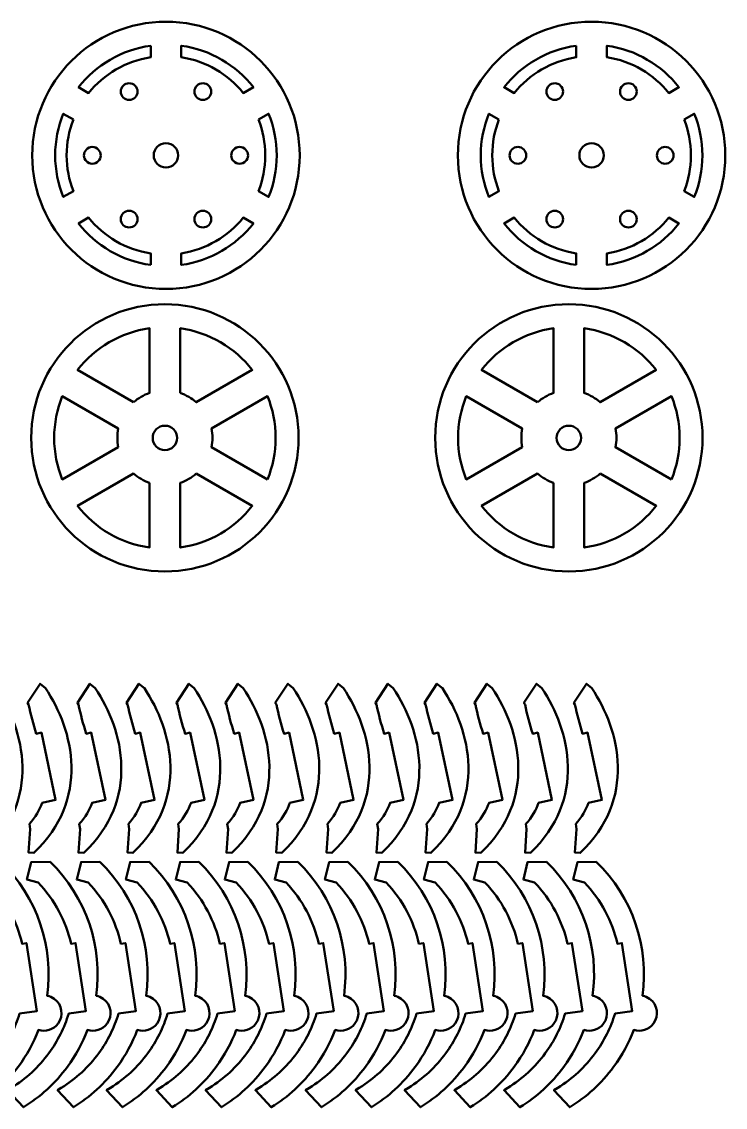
# Model space of a CAD drawing. Header units: inches. Extents: x -370 to 849, y -422 to 797.
# Drawn here: x 468.2 to 560.2, y -419.9 to -277.7 of the extents above; entities that cross this region are included whole.
import ezdxf

# ---------------------------------------------------------------- set-up
doc = ezdxf.new("R2010")
doc.units = ezdxf.units.IN
doc.header["$MEASUREMENT"] = 0
doc.layers.add('Layer 1', color=7, linetype='Continuous')

# ---------------------------------------------------------------- blocks, each defined once
blk = doc.blocks.new('block 41')
at = {"layer": 'Layer 1', "color": 7, "lineweight": 50, "true_color": 0xffffff}
for points, knots in [([(487.04, -312.74), (496.71, -312.74), (504.54, -304.91), (504.54, -295.25), (504.54, -285.58), (496.71, -277.75), (487.04, -277.75), (477.38, -277.75), (469.54, -285.58), (469.54, -295.25), (469.54, -304.91), (477.38, -312.74), (487.04, -312.74)], [0, 0, 0, 0, 1, 1, 1, 2, 2, 2, 3, 3, 3, 4, 4, 4, 4]), ([(485.04, -280.89), (485.04, -280.89), (485.04, -282.4), (485.04, -282.4), (481.77, -282.9), (478.91, -284.63), (476.92, -287.09), (476.92, -287.09), (475.61, -286.33), (475.61, -286.33), (477.87, -283.43), (481.22, -281.41), (485.04, -280.89)], [0, 0, 0, 0, 1, 1, 1, 2, 2, 2, 3, 3, 3, 4, 4, 4, 4]), ([(489.04, -280.89), (492.86, -281.41), (496.21, -283.43), (498.48, -286.33), (498.48, -286.33), (497.16, -287.09), (497.16, -287.09), (495.17, -284.63), (492.31, -282.9), (489.04, -282.39), (489.04, -282.39), (489.04, -280.89), (489.04, -280.89), (489.04, -280.89), (489.04, -280.89), (489.04, -280.89)], [0, 0, 0, 0, 1, 1, 1, 2, 2, 2, 3, 3, 3, 4, 4, 4, 5, 5, 5, 5]), ([(474.92, -290.55), (474.35, -292.01), (474.04, -293.59), (474.04, -295.25), (474.04, -296.9), (474.35, -298.48), (474.92, -299.94), (474.92, -299.94), (473.6, -300.69), (473.6, -300.69), (472.92, -299.01), (472.54, -297.17), (472.54, -295.24), (472.54, -293.32), (472.92, -291.48), (473.6, -289.8), (473.6, -289.8), (474.92, -290.55), (474.92, -290.55)], [0, 0, 0, 0, 1, 1, 1, 2, 2, 2, 3, 3, 3, 4, 4, 4, 5, 5, 5, 6, 6, 6, 6]), ([(499.17, -290.55), (499.17, -290.55), (500.48, -289.8), (500.48, -289.8), (501.16, -291.48), (501.54, -293.32), (501.54, -295.25), (501.54, -297.17), (501.16, -299.01), (500.48, -300.69), (500.48, -300.69), (499.17, -299.93), (499.17, -299.93), (499.73, -298.48), (500.04, -296.9), (500.04, -295.24), (500.04, -293.59), (499.73, -292.01), (499.17, -290.55)], [0, 0, 0, 0, 1, 1, 1, 2, 2, 2, 3, 3, 3, 4, 4, 4, 5, 5, 5, 6, 6, 6, 6]), ([(487.04, -293.65), (487.92, -293.65), (488.64, -294.36), (488.64, -295.25), (488.64, -296.13), (487.92, -296.84), (487.04, -296.84), (486.16, -296.84), (485.44, -296.13), (485.44, -295.25), (485.44, -294.36), (486.16, -293.65), (487.04, -293.65)], [0, 0, 0, 0, 1, 1, 1, 2, 2, 2, 3, 3, 3, 4, 4, 4, 4]), ([(485.04, -309.6), (481.22, -309.08), (477.87, -307.06), (475.61, -304.16), (475.61, -304.16), (476.92, -303.4), (476.92, -303.4), (478.91, -305.86), (481.77, -307.59), (485.04, -308.09), (485.04, -308.09), (485.04, -309.6), (485.04, -309.6)], [0, 0, 0, 0, 1, 1, 1, 2, 2, 2, 3, 3, 3, 4, 4, 4, 4]), ([(489.04, -308.09), (492.31, -307.58), (495.18, -305.86), (497.16, -303.4), (497.16, -303.4), (498.48, -304.15), (498.48, -304.15), (496.21, -307.06), (492.87, -309.07), (489.04, -309.6), (489.04, -309.6), (489.04, -308.09), (489.04, -308.09), (489.04, -308.09), (489.04, -308.09), (489.04, -308.09)], [0, 0, 0, 0, 1, 1, 1, 2, 2, 2, 3, 3, 3, 4, 4, 4, 5, 5, 5, 5])]:
    blk.add_open_spline(points, degree=3, knots=knots, dxfattribs=at)
at = {"layer": 'Layer 1', "color": 240, "lineweight": 50, "true_color": 0xed1c24}
for points in [[(482.22, -285.8), (482.83, -285.8), (483.32, -286.29), (483.32, -286.9), (483.32, -287.5), (482.83, -287.99), (482.22, -287.99), (481.61, -287.99), (481.12, -287.5), (481.12, -286.9), (481.12, -286.29), (481.61, -285.8), (482.22, -285.8)], [(491.86, -285.8), (492.47, -285.8), (492.96, -286.29), (492.96, -286.9), (492.96, -287.5), (492.47, -287.99), (491.86, -287.99), (491.25, -287.99), (490.76, -287.5), (490.76, -286.9), (490.76, -286.29), (491.25, -285.8), (491.86, -285.8)], [(477.4, -294.15), (478.01, -294.15), (478.5, -294.64), (478.5, -295.25), (478.5, -295.85), (478.01, -296.34), (477.4, -296.34), (476.8, -296.34), (476.3, -295.85), (476.3, -295.25), (476.3, -294.64), (476.8, -294.15), (477.4, -294.15)], [(496.68, -294.15), (497.29, -294.15), (497.78, -294.64), (497.78, -295.25), (497.78, -295.85), (497.29, -296.34), (496.68, -296.34), (496.07, -296.34), (495.58, -295.85), (495.58, -295.25), (495.58, -294.64), (496.07, -294.15), (496.68, -294.15)], [(482.22, -302.49), (482.83, -302.49), (483.32, -302.99), (483.32, -303.59), (483.32, -304.2), (482.83, -304.69), (482.22, -304.69), (481.61, -304.69), (481.12, -304.2), (481.12, -303.59), (481.12, -302.99), (481.61, -302.49), (482.22, -302.49)], [(491.86, -302.49), (492.47, -302.49), (492.96, -302.99), (492.96, -303.59), (492.96, -304.2), (492.47, -304.69), (491.86, -304.69), (491.25, -304.69), (490.76, -304.2), (490.76, -303.59), (490.76, -302.99), (491.25, -302.49), (491.86, -302.49)]]:
    blk.add_open_spline(points, degree=3, knots=[0, 0, 0, 0, 1, 1, 1, 2, 2, 2, 3, 3, 3, 4, 4, 4, 4], dxfattribs=at)
blk = doc.blocks.new('block 42')
at = {"layer": 'Layer 1', "color": 7, "lineweight": 50, "true_color": 0xffffff}
for points, knots in [([(542.74, -312.74), (552.4, -312.74), (560.24, -304.91), (560.24, -295.25), (560.24, -285.58), (552.4, -277.75), (542.74, -277.75), (533.07, -277.75), (525.24, -285.58), (525.24, -295.25), (525.24, -304.91), (533.07, -312.74), (542.74, -312.74)], [0, 0, 0, 0, 1, 1, 1, 2, 2, 2, 3, 3, 3, 4, 4, 4, 4]), ([(540.74, -280.89), (540.74, -280.89), (540.74, -282.4), (540.74, -282.4), (537.47, -282.9), (534.6, -284.63), (532.61, -287.09), (532.61, -287.09), (531.3, -286.33), (531.3, -286.33), (533.57, -283.43), (536.91, -281.41), (540.74, -280.89)], [0, 0, 0, 0, 1, 1, 1, 2, 2, 2, 3, 3, 3, 4, 4, 4, 4]), ([(544.74, -280.89), (548.56, -281.41), (551.9, -283.43), (554.17, -286.33), (554.17, -286.33), (552.86, -287.09), (552.86, -287.09), (550.87, -284.63), (548, -282.9), (544.74, -282.39), (544.74, -282.39), (544.74, -280.89), (544.74, -280.89), (544.74, -280.89), (544.74, -280.89), (544.74, -280.89)], [0, 0, 0, 0, 1, 1, 1, 2, 2, 2, 3, 3, 3, 4, 4, 4, 5, 5, 5, 5]), ([(530.61, -290.55), (530.05, -292.01), (529.74, -293.59), (529.74, -295.25), (529.74, -296.9), (530.05, -298.48), (530.61, -299.94), (530.61, -299.94), (529.3, -300.69), (529.3, -300.69), (528.61, -299.01), (528.24, -297.17), (528.24, -295.24), (528.24, -293.32), (528.61, -291.48), (529.3, -289.8), (529.3, -289.8), (530.61, -290.55), (530.61, -290.55)], [0, 0, 0, 0, 1, 1, 1, 2, 2, 2, 3, 3, 3, 4, 4, 4, 5, 5, 5, 6, 6, 6, 6]), ([(554.86, -290.55), (554.86, -290.55), (556.17, -289.8), (556.17, -289.8), (556.86, -291.48), (557.24, -293.32), (557.24, -295.25), (557.24, -297.17), (556.86, -299.01), (556.17, -300.69), (556.17, -300.69), (554.86, -299.93), (554.86, -299.93), (555.42, -298.48), (555.74, -296.9), (555.74, -295.24), (555.74, -293.59), (555.42, -292.01), (554.86, -290.55)], [0, 0, 0, 0, 1, 1, 1, 2, 2, 2, 3, 3, 3, 4, 4, 4, 5, 5, 5, 6, 6, 6, 6]), ([(542.74, -293.65), (543.62, -293.65), (544.34, -294.36), (544.34, -295.25), (544.34, -296.13), (543.62, -296.84), (542.74, -296.84), (541.85, -296.84), (541.14, -296.13), (541.14, -295.25), (541.14, -294.36), (541.85, -293.65), (542.74, -293.65)], [0, 0, 0, 0, 1, 1, 1, 2, 2, 2, 3, 3, 3, 4, 4, 4, 4]), ([(540.74, -309.6), (536.91, -309.08), (533.57, -307.06), (531.3, -304.16), (531.3, -304.16), (532.61, -303.4), (532.61, -303.4), (534.6, -305.86), (537.47, -307.59), (540.74, -308.09), (540.74, -308.09), (540.74, -309.6), (540.74, -309.6)], [0, 0, 0, 0, 1, 1, 1, 2, 2, 2, 3, 3, 3, 4, 4, 4, 4]), ([(544.74, -308.09), (548.01, -307.58), (550.87, -305.86), (552.86, -303.4), (552.86, -303.4), (554.17, -304.15), (554.17, -304.15), (551.9, -307.06), (548.56, -309.07), (544.74, -309.6), (544.74, -309.6), (544.74, -308.09), (544.74, -308.09), (544.74, -308.09), (544.74, -308.09), (544.74, -308.09)], [0, 0, 0, 0, 1, 1, 1, 2, 2, 2, 3, 3, 3, 4, 4, 4, 5, 5, 5, 5])]:
    blk.add_open_spline(points, degree=3, knots=knots, dxfattribs=at)
at = {"layer": 'Layer 1', "color": 240, "lineweight": 50, "true_color": 0xed1c24}
for points in [[(537.92, -285.8), (538.52, -285.8), (539.01, -286.29), (539.01, -286.9), (539.01, -287.5), (538.52, -287.99), (537.92, -287.99), (537.31, -287.99), (536.82, -287.5), (536.82, -286.9), (536.82, -286.29), (537.31, -285.8), (537.92, -285.8)], [(547.56, -285.8), (548.16, -285.8), (548.65, -286.29), (548.65, -286.9), (548.65, -287.5), (548.16, -287.99), (547.56, -287.99), (546.95, -287.99), (546.46, -287.5), (546.46, -286.9), (546.46, -286.29), (546.95, -285.8), (547.56, -285.8)], [(533.1, -294.15), (533.7, -294.15), (534.19, -294.64), (534.19, -295.25), (534.19, -295.85), (533.7, -296.34), (533.1, -296.34), (532.49, -296.34), (532, -295.85), (532, -295.25), (532, -294.64), (532.49, -294.15), (533.1, -294.15)], [(552.38, -294.15), (552.98, -294.15), (553.47, -294.64), (553.47, -295.25), (553.47, -295.85), (552.98, -296.34), (552.38, -296.34), (551.77, -296.34), (551.28, -295.85), (551.28, -295.25), (551.28, -294.64), (551.77, -294.15), (552.38, -294.15)], [(537.92, -302.49), (538.52, -302.49), (539.01, -302.99), (539.01, -303.59), (539.01, -304.2), (538.52, -304.69), (537.92, -304.69), (537.31, -304.69), (536.82, -304.2), (536.82, -303.59), (536.82, -302.99), (537.31, -302.49), (537.92, -302.49)], [(547.56, -302.49), (548.16, -302.49), (548.65, -302.99), (548.65, -303.59), (548.65, -304.2), (548.16, -304.69), (547.56, -304.69), (546.95, -304.69), (546.46, -304.2), (546.46, -303.59), (546.46, -302.99), (546.95, -302.49), (547.56, -302.49)]]:
    blk.add_open_spline(points, degree=3, knots=[0, 0, 0, 0, 1, 1, 1, 2, 2, 2, 3, 3, 3, 4, 4, 4, 4], dxfattribs=at)
blk = doc.blocks.new('block 49')
at = {"layer": 'Layer 1', "color": 7, "lineweight": 50, "true_color": 0xffffff}
for points, knots in [([(482.81, -327.57), (483.41, -327.04), (484.12, -326.62), (484.9, -326.36), (484.9, -326.36), (484.9, -317.89), (484.9, -317.89), (481.08, -318.42), (477.74, -320.44), (475.47, -323.34), (475.47, -323.34), (482.81, -327.57), (482.81, -327.57)], [0, 0, 0, 0, 1, 1, 1, 2, 2, 2, 3, 3, 3, 4, 4, 4, 4]), ([(488.9, -326.36), (489.68, -326.62), (490.39, -327.04), (491, -327.57), (491, -327.57), (498.33, -323.34), (498.33, -323.34), (496.06, -320.43), (492.72, -318.42), (488.9, -317.89), (488.9, -317.89), (488.9, -326.36), (488.9, -326.36), (488.9, -326.36), (488.9, -326.36), (488.9, -326.36)], [0, 0, 0, 0, 1, 1, 1, 2, 2, 2, 3, 3, 3, 4, 4, 4, 5, 5, 5, 5]), ([(480.8, -333.46), (480.72, -333.06), (480.68, -332.66), (480.68, -332.24), (480.68, -331.83), (480.72, -331.42), (480.8, -331.03), (480.8, -331.03), (473.47, -326.8), (473.47, -326.8), (472.79, -328.48), (472.41, -330.32), (472.41, -332.25), (472.41, -334.17), (472.79, -336.01), (473.47, -337.69), (473.47, -337.69), (480.8, -333.46), (480.8, -333.46)], [0, 0, 0, 0, 1, 1, 1, 2, 2, 2, 3, 3, 3, 4, 4, 4, 5, 5, 5, 6, 6, 6, 6]), ([(500.33, -337.69), (501.01, -336.01), (501.39, -334.17), (501.39, -332.24), (501.39, -330.32), (501.01, -328.48), (500.33, -326.8), (500.33, -326.8), (493, -331.03), (493, -331.03), (493.08, -331.42), (493.12, -331.83), (493.12, -332.24), (493.12, -332.66), (493.08, -333.06), (493, -333.46), (493, -333.46), (500.33, -337.69), (500.33, -337.69)], [0, 0, 0, 0, 1, 1, 1, 2, 2, 2, 3, 3, 3, 4, 4, 4, 5, 5, 5, 6, 6, 6, 6]), ([(484.9, -338.13), (484.12, -337.86), (483.41, -337.45), (482.81, -336.92), (482.81, -336.92), (475.48, -341.15), (475.48, -341.15), (477.74, -344.05), (481.08, -346.07), (484.9, -346.59), (484.9, -346.59), (484.9, -338.13), (484.9, -338.13)], [0, 0, 0, 0, 1, 1, 1, 2, 2, 2, 3, 3, 3, 4, 4, 4, 4]), ([(491, -336.92), (490.39, -337.45), (489.68, -337.87), (488.9, -338.13), (488.9, -338.13), (488.9, -346.6), (488.9, -346.6), (492.72, -346.07), (496.07, -344.05), (498.33, -341.15), (498.33, -341.15), (491, -336.92), (491, -336.92)], [0, 0, 0, 0, 1, 1, 1, 2, 2, 2, 3, 3, 3, 4, 4, 4, 4])]:
    blk.add_open_spline(points, degree=3, knots=knots, dxfattribs=at)
blk = doc.blocks.new('block 48')
at = {"layer": 'Layer 1', "color": 7, "lineweight": 50, "true_color": 0xffffff}
for points in [[(486.9, -314.74), (496.57, -314.74), (504.4, -322.58), (504.4, -332.24), (504.4, -341.91), (496.57, -349.74), (486.9, -349.74), (477.24, -349.74), (469.4, -341.91), (469.4, -332.24), (469.4, -322.58), (477.24, -314.74), (486.9, -314.74)], [(486.9, -330.65), (487.78, -330.65), (488.5, -331.36), (488.5, -332.25), (488.5, -333.13), (487.78, -333.84), (486.9, -333.84), (486.02, -333.84), (485.3, -333.13), (485.3, -332.25), (485.3, -331.36), (486.02, -330.65), (486.9, -330.65)]]:
    blk.add_open_spline(points, degree=3, knots=[0, 0, 0, 0, 1, 1, 1, 2, 2, 2, 3, 3, 3, 4, 4, 4, 4], dxfattribs=at)
at = {"layer": 'Layer 1'}
blk.add_blockref('block 49', (0, 0), dxfattribs=at)
blk = doc.blocks.new('block 47')
at = {"layer": 'Layer 1'}
blk.add_blockref('block 48', (0, 0), dxfattribs=at)
blk = doc.blocks.new('block 52')
at = {"layer": 'Layer 1', "color": 7, "lineweight": 50, "true_color": 0xffffff}
for points, knots in [([(535.67, -327.57), (536.28, -327.04), (536.99, -326.62), (537.77, -326.36), (537.77, -326.36), (537.77, -317.89), (537.77, -317.89), (533.95, -318.42), (530.6, -320.44), (528.34, -323.34), (528.34, -323.34), (535.67, -327.57), (535.67, -327.57)], [0, 0, 0, 0, 1, 1, 1, 2, 2, 2, 3, 3, 3, 4, 4, 4, 4]), ([(541.77, -326.36), (542.55, -326.62), (543.26, -327.04), (543.86, -327.57), (543.86, -327.57), (551.19, -323.34), (551.19, -323.34), (548.93, -320.43), (545.58, -318.42), (541.76, -317.89), (541.76, -317.89), (541.76, -326.36), (541.76, -326.36), (541.76, -326.36), (541.77, -326.36), (541.77, -326.36), (541.77, -326.36), (541.77, -326.36), (541.77, -326.36)], [0, 0, 0, 0, 1, 1, 1, 2, 2, 2, 3, 3, 3, 4, 4, 4, 5, 5, 5, 6, 6, 6, 6]), ([(533.67, -333.46), (533.59, -333.06), (533.55, -332.66), (533.55, -332.24), (533.55, -331.83), (533.59, -331.42), (533.67, -331.03), (533.67, -331.03), (526.34, -326.8), (526.34, -326.8), (525.65, -328.48), (525.27, -330.32), (525.27, -332.25), (525.27, -334.17), (525.65, -336.01), (526.34, -337.69), (526.34, -337.69), (533.67, -333.46), (533.67, -333.46)], [0, 0, 0, 0, 1, 1, 1, 2, 2, 2, 3, 3, 3, 4, 4, 4, 5, 5, 5, 6, 6, 6, 6]), ([(553.2, -337.69), (553.88, -336.01), (554.26, -334.17), (554.26, -332.24), (554.26, -330.32), (553.88, -328.48), (553.2, -326.8), (553.2, -326.8), (545.87, -331.03), (545.87, -331.03), (545.94, -331.42), (545.99, -331.83), (545.99, -332.24), (545.99, -332.66), (545.94, -333.06), (545.87, -333.46), (545.87, -333.46), (553.2, -337.69), (553.2, -337.69)], [0, 0, 0, 0, 1, 1, 1, 2, 2, 2, 3, 3, 3, 4, 4, 4, 5, 5, 5, 6, 6, 6, 6]), ([(537.77, -338.13), (536.99, -337.86), (536.28, -337.45), (535.67, -336.92), (535.67, -336.92), (528.34, -341.15), (528.34, -341.15), (530.6, -344.05), (533.95, -346.07), (537.77, -346.59), (537.77, -346.59), (537.77, -338.13), (537.77, -338.13)], [0, 0, 0, 0, 1, 1, 1, 2, 2, 2, 3, 3, 3, 4, 4, 4, 4]), ([(543.86, -336.92), (543.25, -337.45), (542.55, -337.87), (541.77, -338.13), (541.77, -338.13), (541.77, -346.6), (541.77, -346.6), (545.59, -346.07), (548.93, -344.05), (551.2, -341.15), (551.2, -341.15), (543.86, -336.92), (543.86, -336.92)], [0, 0, 0, 0, 1, 1, 1, 2, 2, 2, 3, 3, 3, 4, 4, 4, 4])]:
    blk.add_open_spline(points, degree=3, knots=knots, dxfattribs=at)
blk = doc.blocks.new('block 51')
at = {"layer": 'Layer 1', "color": 7, "lineweight": 50, "true_color": 0xffffff}
for points in [[(539.77, -314.74), (549.43, -314.74), (557.26, -322.58), (557.26, -332.24), (557.26, -341.91), (549.43, -349.74), (539.77, -349.74), (530.1, -349.74), (522.27, -341.91), (522.27, -332.24), (522.27, -322.58), (530.1, -314.74), (539.77, -314.74)], [(539.76, -330.65), (540.65, -330.65), (541.36, -331.36), (541.36, -332.25), (541.36, -333.13), (540.65, -333.84), (539.76, -333.84), (538.88, -333.84), (538.16, -333.13), (538.16, -332.25), (538.16, -331.36), (538.88, -330.65), (539.76, -330.65)]]:
    blk.add_open_spline(points, degree=3, knots=[0, 0, 0, 0, 1, 1, 1, 2, 2, 2, 3, 3, 3, 4, 4, 4, 4], dxfattribs=at)
at = {"layer": 'Layer 1'}
blk.add_blockref('block 52', (0, 0), dxfattribs=at)
blk = doc.blocks.new('block 50')
at = {"layer": 'Layer 1'}
blk.add_blockref('block 51', (0, 0), dxfattribs=at)

msp = doc.modelspace()

# ---------------------------------------------------------------- linework, layer by layer
at = {"layer": 'Layer 1', "color": 7, "lineweight": 50, "true_color": 0xffffff}
for points, knots in [([(464.84, -365.04), (464.84, -365.04), (464.14, -364.43), (464.14, -364.43), (464.14, -364.43), (462.5, -366.95), (462.5, -366.95), (462.5, -366.95), (462.65, -367.17), (462.65, -367.17), (462.89, -368.44), (463.27, -369.71), (463.65, -370.98), (463.65, -370.98), (464.3, -370.84), (464.3, -370.84), (464.3, -370.84), (466.17, -379.65), (466.17, -379.65), (466.17, -379.65), (464.42, -380.02), (464.42, -380.02), (464.09, -380.96), (463.55, -381.89), (462.75, -382.8), (462.75, -382.8), (462.84, -383.48), (462.84, -383.48), (462.84, -383.48), (462.64, -386.55), (462.64, -386.55), (462.64, -386.55), (463.34, -386.59), (463.34, -386.59), (470.7, -379.64), (468.57, -370.47), (464.84, -365.04)], [0, 0, 0, 0, 1, 1, 1, 2, 2, 2, 3, 3, 3, 4, 4, 4, 5, 5, 5, 6, 6, 6, 7, 7, 7, 8, 8, 8, 9, 9, 9, 10, 10, 10, 11, 11, 11, 12, 12, 12, 12]), ([(471.26, -365.04), (471.26, -365.04), (470.56, -364.43), (470.56, -364.43), (470.56, -364.43), (468.93, -366.95), (468.93, -366.95), (468.93, -366.95), (469.07, -367.17), (469.07, -367.17), (469.32, -368.44), (469.69, -369.71), (470.07, -370.98), (470.07, -370.98), (470.73, -370.84), (470.73, -370.84), (470.73, -370.84), (472.59, -379.65), (472.59, -379.65), (472.59, -379.65), (470.84, -380.02), (470.84, -380.02), (470.51, -380.96), (469.97, -381.89), (469.17, -382.8), (469.17, -382.8), (469.26, -383.48), (469.26, -383.48), (469.26, -383.48), (469.06, -386.55), (469.06, -386.55), (469.06, -386.55), (469.76, -386.59), (469.76, -386.59), (477.12, -379.64), (474.99, -370.47), (471.26, -365.04)], [0, 0, 0, 0, 1, 1, 1, 2, 2, 2, 3, 3, 3, 4, 4, 4, 5, 5, 5, 6, 6, 6, 7, 7, 7, 8, 8, 8, 9, 9, 9, 10, 10, 10, 11, 11, 11, 12, 12, 12, 12]), ([(477.79, -365.04), (477.79, -365.04), (477.09, -364.43), (477.09, -364.43), (477.09, -364.43), (475.45, -366.95), (475.45, -366.95), (475.45, -366.95), (475.6, -367.17), (475.6, -367.17), (475.84, -368.44), (476.22, -369.71), (476.6, -370.98), (476.6, -370.98), (477.26, -370.84), (477.26, -370.84), (477.26, -370.84), (479.12, -379.65), (479.12, -379.65), (479.12, -379.65), (477.37, -380.02), (477.37, -380.02), (477.04, -380.96), (476.5, -381.89), (475.7, -382.8), (475.7, -382.8), (475.79, -383.48), (475.79, -383.48), (475.79, -383.48), (475.59, -386.55), (475.59, -386.55), (475.59, -386.55), (476.29, -386.59), (476.29, -386.59), (483.65, -379.64), (481.52, -370.47), (477.79, -365.04)], [0, 0, 0, 0, 1, 1, 1, 2, 2, 2, 3, 3, 3, 4, 4, 4, 5, 5, 5, 6, 6, 6, 7, 7, 7, 8, 8, 8, 9, 9, 9, 10, 10, 10, 11, 11, 11, 12, 12, 12, 12]), ([(484.21, -365.04), (484.21, -365.04), (483.51, -364.43), (483.51, -364.43), (483.51, -364.43), (481.88, -366.95), (481.88, -366.95), (481.88, -366.95), (482.02, -367.17), (482.02, -367.17), (482.26, -368.44), (482.64, -369.71), (483.02, -370.98), (483.02, -370.98), (483.68, -370.84), (483.68, -370.84), (483.68, -370.84), (485.54, -379.65), (485.54, -379.65), (485.54, -379.65), (483.79, -380.02), (483.79, -380.02), (483.46, -380.96), (482.92, -381.89), (482.12, -382.8), (482.12, -382.8), (482.21, -383.48), (482.21, -383.48), (482.21, -383.48), (482.01, -386.55), (482.01, -386.55), (482.01, -386.55), (482.71, -386.59), (482.71, -386.59), (490.07, -379.64), (487.94, -370.47), (484.21, -365.04)], [0, 0, 0, 0, 1, 1, 1, 2, 2, 2, 3, 3, 3, 4, 4, 4, 5, 5, 5, 6, 6, 6, 7, 7, 7, 8, 8, 8, 9, 9, 9, 10, 10, 10, 11, 11, 11, 12, 12, 12, 12]), ([(490.74, -365.04), (490.74, -365.04), (490.04, -364.43), (490.04, -364.43), (490.04, -364.43), (488.4, -366.95), (488.4, -366.95), (488.4, -366.95), (488.55, -367.17), (488.55, -367.17), (488.79, -368.44), (489.17, -369.71), (489.54, -370.98), (489.54, -370.98), (490.2, -370.84), (490.2, -370.84), (490.2, -370.84), (492.07, -379.65), (492.07, -379.65), (492.07, -379.65), (490.32, -380.02), (490.32, -380.02), (489.98, -380.96), (489.45, -381.89), (488.64, -382.8), (488.64, -382.8), (488.74, -383.48), (488.74, -383.48), (488.74, -383.48), (488.53, -386.55), (488.53, -386.55), (488.53, -386.55), (489.24, -386.59), (489.24, -386.59), (496.6, -379.64), (494.47, -370.47), (490.74, -365.04)], [0, 0, 0, 0, 1, 1, 1, 2, 2, 2, 3, 3, 3, 4, 4, 4, 5, 5, 5, 6, 6, 6, 7, 7, 7, 8, 8, 8, 9, 9, 9, 10, 10, 10, 11, 11, 11, 12, 12, 12, 12]), ([(497.16, -365.04), (497.16, -365.04), (496.46, -364.43), (496.46, -364.43), (496.46, -364.43), (494.82, -366.95), (494.82, -366.95), (494.82, -366.95), (494.97, -367.17), (494.97, -367.17), (495.21, -368.44), (495.59, -369.71), (495.97, -370.98), (495.97, -370.98), (496.63, -370.84), (496.63, -370.84), (496.63, -370.84), (498.49, -379.65), (498.49, -379.65), (498.49, -379.65), (496.74, -380.02), (496.74, -380.02), (496.41, -380.96), (495.87, -381.89), (495.07, -382.8), (495.07, -382.8), (495.16, -383.48), (495.16, -383.48), (495.16, -383.48), (494.96, -386.55), (494.96, -386.55), (494.96, -386.55), (495.66, -386.59), (495.66, -386.59), (503.02, -379.64), (500.89, -370.47), (497.16, -365.04)], [0, 0, 0, 0, 1, 1, 1, 2, 2, 2, 3, 3, 3, 4, 4, 4, 5, 5, 5, 6, 6, 6, 7, 7, 7, 8, 8, 8, 9, 9, 9, 10, 10, 10, 11, 11, 11, 12, 12, 12, 12]), ([(503.69, -365.04), (503.69, -365.04), (502.99, -364.43), (502.99, -364.43), (502.99, -364.43), (501.35, -366.95), (501.35, -366.95), (501.35, -366.95), (501.5, -367.17), (501.5, -367.17), (501.74, -368.44), (502.12, -369.71), (502.49, -370.98), (502.49, -370.98), (503.15, -370.84), (503.15, -370.84), (503.15, -370.84), (505.01, -379.65), (505.01, -379.65), (505.01, -379.65), (503.27, -380.02), (503.27, -380.02), (502.93, -380.96), (502.4, -381.89), (501.59, -382.8), (501.59, -382.8), (501.69, -383.48), (501.69, -383.48), (501.69, -383.48), (501.48, -386.55), (501.48, -386.55), (501.48, -386.55), (502.19, -386.59), (502.19, -386.59), (509.55, -379.64), (507.42, -370.47), (503.69, -365.04)], [0, 0, 0, 0, 1, 1, 1, 2, 2, 2, 3, 3, 3, 4, 4, 4, 5, 5, 5, 6, 6, 6, 7, 7, 7, 8, 8, 8, 9, 9, 9, 10, 10, 10, 11, 11, 11, 12, 12, 12, 12]), ([(510.26, -365.04), (510.26, -365.04), (509.56, -364.43), (509.56, -364.43), (509.56, -364.43), (507.93, -366.95), (507.93, -366.95), (507.93, -366.95), (508.07, -367.17), (508.07, -367.17), (508.32, -368.44), (508.69, -369.71), (509.07, -370.98), (509.07, -370.98), (509.73, -370.84), (509.73, -370.84), (509.73, -370.84), (511.59, -379.65), (511.59, -379.65), (511.59, -379.65), (509.84, -380.02), (509.84, -380.02), (509.51, -380.96), (508.97, -381.89), (508.17, -382.8), (508.17, -382.8), (508.26, -383.48), (508.26, -383.48), (508.26, -383.48), (508.06, -386.55), (508.06, -386.55), (508.06, -386.55), (508.76, -386.59), (508.76, -386.59), (516.12, -379.64), (513.99, -370.47), (510.26, -365.04)], [0, 0, 0, 0, 1, 1, 1, 2, 2, 2, 3, 3, 3, 4, 4, 4, 5, 5, 5, 6, 6, 6, 7, 7, 7, 8, 8, 8, 9, 9, 9, 10, 10, 10, 11, 11, 11, 12, 12, 12, 12]), ([(516.79, -365.04), (516.79, -365.04), (516.09, -364.43), (516.09, -364.43), (516.09, -364.43), (514.45, -366.95), (514.45, -366.95), (514.45, -366.95), (514.6, -367.17), (514.6, -367.17), (514.84, -368.44), (515.22, -369.71), (515.59, -370.98), (515.59, -370.98), (516.25, -370.84), (516.25, -370.84), (516.25, -370.84), (518.12, -379.65), (518.12, -379.65), (518.12, -379.65), (516.37, -380.02), (516.37, -380.02), (516.03, -380.96), (515.5, -381.89), (514.69, -382.8), (514.69, -382.8), (514.79, -383.48), (514.79, -383.48), (514.79, -383.48), (514.58, -386.55), (514.58, -386.55), (514.58, -386.55), (515.29, -386.59), (515.29, -386.59), (522.65, -379.64), (520.52, -370.47), (516.79, -365.04)], [0, 0, 0, 0, 1, 1, 1, 2, 2, 2, 3, 3, 3, 4, 4, 4, 5, 5, 5, 6, 6, 6, 7, 7, 7, 8, 8, 8, 9, 9, 9, 10, 10, 10, 11, 11, 11, 12, 12, 12, 12]), ([(523.21, -365.04), (523.21, -365.04), (522.51, -364.43), (522.51, -364.43), (522.51, -364.43), (520.88, -366.95), (520.88, -366.95), (520.88, -366.95), (521.02, -367.17), (521.02, -367.17), (521.27, -368.44), (521.64, -369.71), (522.02, -370.98), (522.02, -370.98), (522.68, -370.84), (522.68, -370.84), (522.68, -370.84), (524.54, -379.65), (524.54, -379.65), (524.54, -379.65), (522.79, -380.02), (522.79, -380.02), (522.46, -380.96), (521.92, -381.89), (521.12, -382.8), (521.12, -382.8), (521.21, -383.48), (521.21, -383.48), (521.21, -383.48), (521.01, -386.55), (521.01, -386.55), (521.01, -386.55), (521.71, -386.59), (521.71, -386.59), (529.07, -379.64), (526.94, -370.47), (523.21, -365.04)], [0, 0, 0, 0, 1, 1, 1, 2, 2, 2, 3, 3, 3, 4, 4, 4, 5, 5, 5, 6, 6, 6, 7, 7, 7, 8, 8, 8, 9, 9, 9, 10, 10, 10, 11, 11, 11, 12, 12, 12, 12]), ([(529.74, -365.04), (529.74, -365.04), (529.04, -364.43), (529.04, -364.43), (529.04, -364.43), (527.4, -366.95), (527.4, -366.95), (527.4, -366.95), (527.55, -367.17), (527.55, -367.17), (527.79, -368.44), (528.17, -369.71), (528.54, -370.98), (528.54, -370.98), (529.2, -370.84), (529.2, -370.84), (529.2, -370.84), (531.07, -379.65), (531.07, -379.65), (531.07, -379.65), (529.32, -380.02), (529.32, -380.02), (528.98, -380.96), (528.45, -381.89), (527.64, -382.8), (527.64, -382.8), (527.74, -383.48), (527.74, -383.48), (527.74, -383.48), (527.53, -386.55), (527.53, -386.55), (527.53, -386.55), (528.24, -386.59), (528.24, -386.59), (535.6, -379.64), (533.47, -370.47), (529.74, -365.04)], [0, 0, 0, 0, 1, 1, 1, 2, 2, 2, 3, 3, 3, 4, 4, 4, 5, 5, 5, 6, 6, 6, 7, 7, 7, 8, 8, 8, 9, 9, 9, 10, 10, 10, 11, 11, 11, 12, 12, 12, 12]), ([(536.23, -365.04), (536.23, -365.04), (535.53, -364.43), (535.53, -364.43), (535.53, -364.43), (533.89, -366.95), (533.89, -366.95), (533.89, -366.95), (534.04, -367.17), (534.04, -367.17), (534.28, -368.44), (534.66, -369.71), (535.04, -370.98), (535.04, -370.98), (535.69, -370.84), (535.69, -370.84), (535.69, -370.84), (537.56, -379.65), (537.56, -379.65), (537.56, -379.65), (535.81, -380.02), (535.81, -380.02), (535.47, -380.96), (534.94, -381.89), (534.13, -382.8), (534.13, -382.8), (534.23, -383.48), (534.23, -383.48), (534.23, -383.48), (534.03, -386.55), (534.03, -386.55), (534.03, -386.55), (534.73, -386.59), (534.73, -386.59), (542.09, -379.64), (539.96, -370.47), (536.23, -365.04)], [0, 0, 0, 0, 1, 1, 1, 2, 2, 2, 3, 3, 3, 4, 4, 4, 5, 5, 5, 6, 6, 6, 7, 7, 7, 8, 8, 8, 9, 9, 9, 10, 10, 10, 11, 11, 11, 12, 12, 12, 12]), ([(542.76, -365.04), (542.76, -365.04), (542.06, -364.43), (542.06, -364.43), (542.06, -364.43), (540.42, -366.95), (540.42, -366.95), (540.42, -366.95), (540.57, -367.17), (540.57, -367.17), (540.81, -368.44), (541.19, -369.71), (541.56, -370.98), (541.56, -370.98), (542.22, -370.84), (542.22, -370.84), (542.22, -370.84), (544.09, -379.65), (544.09, -379.65), (544.09, -379.65), (542.34, -380.02), (542.34, -380.02), (542, -380.96), (541.47, -381.89), (540.66, -382.8), (540.66, -382.8), (540.76, -383.48), (540.76, -383.48), (540.76, -383.48), (540.55, -386.55), (540.55, -386.55), (540.55, -386.55), (541.26, -386.59), (541.26, -386.59), (548.62, -379.64), (546.49, -370.47), (542.76, -365.04)], [0, 0, 0, 0, 1, 1, 1, 2, 2, 2, 3, 3, 3, 4, 4, 4, 5, 5, 5, 6, 6, 6, 7, 7, 7, 8, 8, 8, 9, 9, 9, 10, 10, 10, 11, 11, 11, 12, 12, 12, 12]), ([(465.44, -387.76), (465.44, -387.76), (462.98, -387.8), (462.98, -387.8), (462.98, -387.8), (462.42, -390.08), (462.42, -390.08), (462.42, -390.08), (463.9, -390.46), (463.9, -390.46), (466.08, -392.76), (467.52, -395.54), (468.21, -398.49), (468.21, -398.49), (468.78, -398.4), (468.78, -398.4), (468.78, -398.4), (470.15, -407.3), (470.15, -407.3), (470.15, -407.3), (467.89, -407.64), (467.89, -407.64), (467.33, -409.46), (466.47, -411.22), (465.3, -412.82), (463.96, -414.64), (462.31, -416.17), (460.39, -417.35), (460.39, -417.35), (459.9, -417.66), (459.9, -417.66), (459.9, -417.66), (461.97, -419.9), (461.97, -419.9), (464.15, -418.56), (466.11, -416.78), (467.71, -414.6), (468.83, -413.08), (469.7, -411.45), (470.34, -409.77), (471.27, -410.07), (472.31, -409.76), (472.92, -408.93), (473.68, -407.9), (473.46, -406.45), (472.42, -405.69), (472.13, -405.48), (471.82, -405.35), (471.49, -405.29), (472.36, -398.95), (470.23, -392.38), (465.44, -387.76)], [0, 0, 0, 0, 1, 1, 1, 2, 2, 2, 3, 3, 3, 4, 4, 4, 5, 5, 5, 6, 6, 6, 7, 7, 7, 8, 8, 8, 9, 9, 9, 10, 10, 10, 11, 11, 11, 12, 12, 12, 13, 13, 13, 14, 14, 14, 15, 15, 15, 16, 16, 16, 17, 17, 17, 17]), ([(471.87, -387.76), (471.87, -387.76), (469.4, -387.8), (469.4, -387.8), (469.4, -387.8), (468.84, -390.08), (468.84, -390.08), (468.84, -390.08), (470.32, -390.46), (470.32, -390.46), (472.5, -392.76), (473.94, -395.54), (474.63, -398.49), (474.63, -398.49), (475.21, -398.4), (475.21, -398.4), (475.21, -398.4), (476.57, -407.3), (476.57, -407.3), (476.57, -407.3), (474.31, -407.64), (474.31, -407.64), (473.75, -409.46), (472.89, -411.22), (471.72, -412.82), (470.38, -414.64), (468.73, -416.17), (466.82, -417.35), (466.82, -417.35), (466.32, -417.66), (466.32, -417.66), (466.32, -417.66), (468.39, -419.9), (468.39, -419.9), (470.57, -418.56), (472.53, -416.78), (474.14, -414.6), (475.25, -413.08), (476.12, -411.45), (476.76, -409.77), (477.69, -410.07), (478.74, -409.76), (479.34, -408.93), (480.1, -407.9), (479.88, -406.45), (478.84, -405.69), (478.56, -405.48), (478.24, -405.35), (477.91, -405.29), (478.78, -398.95), (476.66, -392.38), (471.87, -387.76)], [0, 0, 0, 0, 1, 1, 1, 2, 2, 2, 3, 3, 3, 4, 4, 4, 5, 5, 5, 6, 6, 6, 7, 7, 7, 8, 8, 8, 9, 9, 9, 10, 10, 10, 11, 11, 11, 12, 12, 12, 13, 13, 13, 14, 14, 14, 15, 15, 15, 16, 16, 16, 17, 17, 17, 17]), ([(478.39, -387.76), (478.39, -387.76), (475.93, -387.8), (475.93, -387.8), (475.93, -387.8), (475.37, -390.08), (475.37, -390.08), (475.37, -390.08), (476.85, -390.46), (476.85, -390.46), (479.03, -392.76), (480.47, -395.54), (481.15, -398.49), (481.15, -398.49), (481.73, -398.4), (481.73, -398.4), (481.73, -398.4), (483.1, -407.3), (483.1, -407.3), (483.1, -407.3), (480.84, -407.64), (480.84, -407.64), (480.28, -409.46), (479.42, -411.22), (478.25, -412.82), (476.91, -414.64), (475.26, -416.17), (473.34, -417.35), (473.34, -417.35), (472.85, -417.66), (472.85, -417.66), (472.85, -417.66), (474.92, -419.9), (474.92, -419.9), (477.1, -418.56), (479.06, -416.78), (480.66, -414.6), (481.78, -413.08), (482.65, -411.45), (483.29, -409.77), (484.22, -410.07), (485.26, -409.76), (485.87, -408.93), (486.63, -407.9), (486.41, -406.45), (485.37, -405.69), (485.08, -405.48), (484.77, -405.35), (484.44, -405.29), (485.31, -398.95), (483.18, -392.38), (478.39, -387.76)], [0, 0, 0, 0, 1, 1, 1, 2, 2, 2, 3, 3, 3, 4, 4, 4, 5, 5, 5, 6, 6, 6, 7, 7, 7, 8, 8, 8, 9, 9, 9, 10, 10, 10, 11, 11, 11, 12, 12, 12, 13, 13, 13, 14, 14, 14, 15, 15, 15, 16, 16, 16, 17, 17, 17, 17]), ([(484.82, -387.76), (484.82, -387.76), (482.35, -387.8), (482.35, -387.8), (482.35, -387.8), (481.79, -390.08), (481.79, -390.08), (481.79, -390.08), (483.27, -390.46), (483.27, -390.46), (485.45, -392.76), (486.89, -395.54), (487.58, -398.49), (487.58, -398.49), (488.15, -398.4), (488.15, -398.4), (488.15, -398.4), (489.52, -407.3), (489.52, -407.3), (489.52, -407.3), (487.26, -407.64), (487.26, -407.64), (486.7, -409.46), (485.84, -411.22), (484.67, -412.82), (483.33, -414.64), (481.68, -416.17), (479.77, -417.35), (479.77, -417.35), (479.27, -417.66), (479.27, -417.66), (479.27, -417.66), (481.34, -419.9), (481.34, -419.9), (483.52, -418.56), (485.48, -416.78), (487.09, -414.6), (488.2, -413.08), (489.07, -411.45), (489.71, -409.77), (490.64, -410.07), (491.69, -409.76), (492.29, -408.93), (493.05, -407.9), (492.83, -406.45), (491.79, -405.69), (491.51, -405.48), (491.19, -405.35), (490.86, -405.29), (491.73, -398.95), (489.6, -392.38), (484.82, -387.76)], [0, 0, 0, 0, 1, 1, 1, 2, 2, 2, 3, 3, 3, 4, 4, 4, 5, 5, 5, 6, 6, 6, 7, 7, 7, 8, 8, 8, 9, 9, 9, 10, 10, 10, 11, 11, 11, 12, 12, 12, 13, 13, 13, 14, 14, 14, 15, 15, 15, 16, 16, 16, 17, 17, 17, 17]), ([(491.34, -387.76), (491.34, -387.76), (488.88, -387.8), (488.88, -387.8), (488.88, -387.8), (488.32, -390.08), (488.32, -390.08), (488.32, -390.08), (489.8, -390.46), (489.8, -390.46), (491.98, -392.76), (493.42, -395.54), (494.1, -398.49), (494.1, -398.49), (494.68, -398.4), (494.68, -398.4), (494.68, -398.4), (496.05, -407.3), (496.05, -407.3), (496.05, -407.3), (493.79, -407.64), (493.79, -407.64), (493.23, -409.46), (492.37, -411.22), (491.2, -412.82), (489.86, -414.64), (488.21, -416.17), (486.29, -417.35), (486.29, -417.35), (485.8, -417.66), (485.8, -417.66), (485.8, -417.66), (487.87, -419.9), (487.87, -419.9), (490.05, -418.56), (492.01, -416.78), (493.61, -414.6), (494.73, -413.08), (495.6, -411.45), (496.24, -409.77), (497.16, -410.07), (498.21, -409.76), (498.82, -408.93), (499.58, -407.9), (499.35, -406.45), (498.32, -405.69), (498.03, -405.48), (497.72, -405.35), (497.39, -405.29), (498.26, -398.95), (496.13, -392.38), (491.34, -387.76)], [0, 0, 0, 0, 1, 1, 1, 2, 2, 2, 3, 3, 3, 4, 4, 4, 5, 5, 5, 6, 6, 6, 7, 7, 7, 8, 8, 8, 9, 9, 9, 10, 10, 10, 11, 11, 11, 12, 12, 12, 13, 13, 13, 14, 14, 14, 15, 15, 15, 16, 16, 16, 17, 17, 17, 17]), ([(497.76, -387.76), (497.76, -387.76), (495.3, -387.8), (495.3, -387.8), (495.3, -387.8), (494.74, -390.08), (494.74, -390.08), (494.74, -390.08), (496.22, -390.46), (496.22, -390.46), (498.4, -392.76), (499.84, -395.54), (500.53, -398.49), (500.53, -398.49), (501.1, -398.4), (501.1, -398.4), (501.1, -398.4), (502.47, -407.3), (502.47, -407.3), (502.47, -407.3), (500.21, -407.64), (500.21, -407.64), (499.65, -409.46), (498.79, -411.22), (497.62, -412.82), (496.28, -414.64), (494.63, -416.17), (492.72, -417.35), (492.72, -417.35), (492.22, -417.66), (492.22, -417.66), (492.22, -417.66), (494.29, -419.9), (494.29, -419.9), (496.47, -418.56), (498.43, -416.78), (500.04, -414.6), (501.15, -413.08), (502.02, -411.45), (502.66, -409.77), (503.59, -410.07), (504.63, -409.76), (505.24, -408.93), (506, -407.9), (505.78, -406.45), (504.74, -405.69), (504.46, -405.48), (504.14, -405.35), (503.81, -405.29), (504.68, -398.95), (502.55, -392.38), (497.76, -387.76)], [0, 0, 0, 0, 1, 1, 1, 2, 2, 2, 3, 3, 3, 4, 4, 4, 5, 5, 5, 6, 6, 6, 7, 7, 7, 8, 8, 8, 9, 9, 9, 10, 10, 10, 11, 11, 11, 12, 12, 12, 13, 13, 13, 14, 14, 14, 15, 15, 15, 16, 16, 16, 17, 17, 17, 17]), ([(504.29, -387.76), (504.29, -387.76), (501.83, -387.8), (501.83, -387.8), (501.83, -387.8), (501.27, -390.08), (501.27, -390.08), (501.27, -390.08), (502.75, -390.46), (502.75, -390.46), (504.93, -392.76), (506.37, -395.54), (507.05, -398.49), (507.05, -398.49), (507.63, -398.4), (507.63, -398.4), (507.63, -398.4), (509, -407.3), (509, -407.3), (509, -407.3), (506.74, -407.64), (506.74, -407.64), (506.18, -409.46), (505.32, -411.22), (504.15, -412.82), (502.81, -414.64), (501.16, -416.17), (499.24, -417.35), (499.24, -417.35), (498.75, -417.66), (498.75, -417.66), (498.75, -417.66), (500.82, -419.9), (500.82, -419.9), (503, -418.56), (504.96, -416.78), (506.56, -414.6), (507.68, -413.08), (508.55, -411.45), (509.19, -409.77), (510.12, -410.07), (511.16, -409.76), (511.77, -408.93), (512.53, -407.9), (512.31, -406.45), (511.27, -405.69), (510.98, -405.48), (510.67, -405.35), (510.34, -405.29), (511.21, -398.95), (509.08, -392.38), (504.29, -387.76)], [0, 0, 0, 0, 1, 1, 1, 2, 2, 2, 3, 3, 3, 4, 4, 4, 5, 5, 5, 6, 6, 6, 7, 7, 7, 8, 8, 8, 9, 9, 9, 10, 10, 10, 11, 11, 11, 12, 12, 12, 13, 13, 13, 14, 14, 14, 15, 15, 15, 16, 16, 16, 17, 17, 17, 17]), ([(510.86, -387.76), (510.86, -387.76), (508.4, -387.8), (508.4, -387.8), (508.4, -387.8), (507.84, -390.08), (507.84, -390.08), (507.84, -390.08), (509.32, -390.46), (509.32, -390.46), (511.5, -392.76), (512.94, -395.54), (513.63, -398.49), (513.63, -398.49), (514.2, -398.4), (514.2, -398.4), (514.2, -398.4), (515.57, -407.3), (515.57, -407.3), (515.57, -407.3), (513.31, -407.64), (513.31, -407.64), (512.76, -409.46), (511.9, -411.22), (510.72, -412.82), (509.38, -414.64), (507.73, -416.17), (505.82, -417.35), (505.82, -417.35), (505.32, -417.66), (505.32, -417.66), (505.32, -417.66), (507.39, -419.9), (507.39, -419.9), (509.57, -418.56), (511.53, -416.78), (513.14, -414.6), (514.25, -413.08), (515.12, -411.45), (515.76, -409.77), (516.69, -410.07), (517.73, -409.76), (518.34, -408.93), (519.1, -407.9), (518.88, -406.45), (517.84, -405.69), (517.56, -405.48), (517.24, -405.35), (516.91, -405.29), (517.78, -398.95), (515.65, -392.38), (510.86, -387.76)], [0, 0, 0, 0, 1, 1, 1, 2, 2, 2, 3, 3, 3, 4, 4, 4, 5, 5, 5, 6, 6, 6, 7, 7, 7, 8, 8, 8, 9, 9, 9, 10, 10, 10, 11, 11, 11, 12, 12, 12, 13, 13, 13, 14, 14, 14, 15, 15, 15, 16, 16, 16, 17, 17, 17, 17]), ([(517.39, -387.76), (517.39, -387.76), (514.93, -387.8), (514.93, -387.8), (514.93, -387.8), (514.37, -390.08), (514.37, -390.08), (514.37, -390.08), (515.85, -390.46), (515.85, -390.46), (518.03, -392.76), (519.47, -395.54), (520.15, -398.49), (520.15, -398.49), (520.73, -398.4), (520.73, -398.4), (520.73, -398.4), (522.1, -407.3), (522.1, -407.3), (522.1, -407.3), (519.84, -407.64), (519.84, -407.64), (519.28, -409.46), (518.42, -411.22), (517.25, -412.82), (515.91, -414.64), (514.26, -416.17), (512.34, -417.35), (512.34, -417.35), (511.85, -417.66), (511.85, -417.66), (511.85, -417.66), (513.92, -419.9), (513.92, -419.9), (516.1, -418.56), (518.06, -416.78), (519.66, -414.6), (520.78, -413.08), (521.65, -411.45), (522.29, -409.77), (523.22, -410.07), (524.26, -409.76), (524.87, -408.93), (525.63, -407.9), (525.41, -406.45), (524.37, -405.69), (524.08, -405.48), (523.77, -405.35), (523.44, -405.29), (524.31, -398.95), (522.18, -392.38), (517.39, -387.76)], [0, 0, 0, 0, 1, 1, 1, 2, 2, 2, 3, 3, 3, 4, 4, 4, 5, 5, 5, 6, 6, 6, 7, 7, 7, 8, 8, 8, 9, 9, 9, 10, 10, 10, 11, 11, 11, 12, 12, 12, 13, 13, 13, 14, 14, 14, 15, 15, 15, 16, 16, 16, 17, 17, 17, 17]), ([(523.81, -387.76), (523.81, -387.76), (521.35, -387.8), (521.35, -387.8), (521.35, -387.8), (520.79, -390.08), (520.79, -390.08), (520.79, -390.08), (522.27, -390.46), (522.27, -390.46), (524.45, -392.76), (525.89, -395.54), (526.58, -398.49), (526.58, -398.49), (527.15, -398.4), (527.15, -398.4), (527.15, -398.4), (528.52, -407.3), (528.52, -407.3), (528.52, -407.3), (526.26, -407.64), (526.26, -407.64), (525.7, -409.46), (524.84, -411.22), (523.67, -412.82), (522.33, -414.64), (520.68, -416.17), (518.77, -417.35), (518.77, -417.35), (518.27, -417.66), (518.27, -417.66), (518.27, -417.66), (520.34, -419.9), (520.34, -419.9), (522.52, -418.56), (524.48, -416.78), (526.09, -414.6), (527.2, -413.08), (528.07, -411.45), (528.71, -409.77), (529.64, -410.07), (530.69, -409.76), (531.29, -408.93), (532.05, -407.9), (531.83, -406.45), (530.79, -405.69), (530.51, -405.48), (530.19, -405.35), (529.86, -405.29), (530.73, -398.95), (528.6, -392.38), (523.81, -387.76)], [0, 0, 0, 0, 1, 1, 1, 2, 2, 2, 3, 3, 3, 4, 4, 4, 5, 5, 5, 6, 6, 6, 7, 7, 7, 8, 8, 8, 9, 9, 9, 10, 10, 10, 11, 11, 11, 12, 12, 12, 13, 13, 13, 14, 14, 14, 15, 15, 15, 16, 16, 16, 17, 17, 17, 17]), ([(530.34, -387.76), (530.34, -387.76), (527.88, -387.8), (527.88, -387.8), (527.88, -387.8), (527.32, -390.08), (527.32, -390.08), (527.32, -390.08), (528.79, -390.46), (528.79, -390.46), (530.97, -392.76), (532.42, -395.54), (533.1, -398.49), (533.1, -398.49), (533.68, -398.4), (533.68, -398.4), (533.68, -398.4), (535.05, -407.3), (535.05, -407.3), (535.05, -407.3), (532.79, -407.64), (532.79, -407.64), (532.23, -409.46), (531.37, -411.22), (530.2, -412.82), (528.86, -414.64), (527.21, -416.17), (525.29, -417.35), (525.29, -417.35), (524.8, -417.66), (524.8, -417.66), (524.8, -417.66), (526.87, -419.9), (526.87, -419.9), (529.05, -418.56), (531.01, -416.78), (532.61, -414.6), (533.73, -413.08), (534.6, -411.45), (535.24, -409.77), (536.16, -410.07), (537.21, -409.76), (537.82, -408.93), (538.58, -407.9), (538.35, -406.45), (537.32, -405.69), (537.03, -405.48), (536.72, -405.35), (536.39, -405.29), (537.26, -398.95), (535.13, -392.38), (530.34, -387.76)], [0, 0, 0, 0, 1, 1, 1, 2, 2, 2, 3, 3, 3, 4, 4, 4, 5, 5, 5, 6, 6, 6, 7, 7, 7, 8, 8, 8, 9, 9, 9, 10, 10, 10, 11, 11, 11, 12, 12, 12, 13, 13, 13, 14, 14, 14, 15, 15, 15, 16, 16, 16, 17, 17, 17, 17]), ([(536.83, -387.76), (536.83, -387.76), (534.37, -387.8), (534.37, -387.8), (534.37, -387.8), (533.81, -390.08), (533.81, -390.08), (533.81, -390.08), (535.29, -390.46), (535.29, -390.46), (537.47, -392.76), (538.91, -395.54), (539.6, -398.49), (539.6, -398.49), (540.17, -398.4), (540.17, -398.4), (540.17, -398.4), (541.54, -407.3), (541.54, -407.3), (541.54, -407.3), (539.28, -407.64), (539.28, -407.64), (538.72, -409.46), (537.86, -411.22), (536.68, -412.82), (535.35, -414.64), (533.7, -416.17), (531.78, -417.35), (531.78, -417.35), (531.29, -417.66), (531.29, -417.66), (531.29, -417.66), (533.36, -419.9), (533.36, -419.9), (535.54, -418.56), (537.5, -416.78), (539.1, -414.6), (540.22, -413.08), (541.09, -411.45), (541.73, -409.77), (542.65, -410.07), (543.7, -409.76), (544.31, -408.93), (545.07, -407.9), (544.84, -406.45), (543.81, -405.69), (543.52, -405.48), (543.21, -405.35), (542.88, -405.29), (543.75, -398.95), (541.62, -392.38), (536.83, -387.76)], [0, 0, 0, 0, 1, 1, 1, 2, 2, 2, 3, 3, 3, 4, 4, 4, 5, 5, 5, 6, 6, 6, 7, 7, 7, 8, 8, 8, 9, 9, 9, 10, 10, 10, 11, 11, 11, 12, 12, 12, 13, 13, 13, 14, 14, 14, 15, 15, 15, 16, 16, 16, 17, 17, 17, 17]), ([(543.36, -387.76), (543.36, -387.76), (540.9, -387.8), (540.9, -387.8), (540.9, -387.8), (540.34, -390.08), (540.34, -390.08), (540.34, -390.08), (541.81, -390.46), (541.81, -390.46), (544, -392.76), (545.44, -395.54), (546.12, -398.49), (546.12, -398.49), (546.7, -398.4), (546.7, -398.4), (546.7, -398.4), (548.07, -407.3), (548.07, -407.3), (548.07, -407.3), (545.81, -407.64), (545.81, -407.64), (545.25, -409.46), (544.39, -411.22), (543.22, -412.82), (541.88, -414.64), (540.23, -416.17), (538.31, -417.35), (538.31, -417.35), (537.82, -417.66), (537.82, -417.66), (537.82, -417.66), (539.89, -419.9), (539.89, -419.9), (542.07, -418.56), (544.03, -416.78), (545.63, -414.6), (546.75, -413.08), (547.62, -411.45), (548.26, -409.77), (549.18, -410.07), (550.23, -409.76), (550.84, -408.93), (551.6, -407.9), (551.38, -406.45), (550.34, -405.69), (550.05, -405.48), (549.74, -405.35), (549.41, -405.29), (550.28, -398.95), (548.15, -392.38), (543.36, -387.76)], [0, 0, 0, 0, 1, 1, 1, 2, 2, 2, 3, 3, 3, 4, 4, 4, 5, 5, 5, 6, 6, 6, 7, 7, 7, 8, 8, 8, 9, 9, 9, 10, 10, 10, 11, 11, 11, 12, 12, 12, 13, 13, 13, 14, 14, 14, 15, 15, 15, 16, 16, 16, 17, 17, 17, 17])]:
    msp.add_open_spline(points, degree=3, knots=knots, dxfattribs=at)

# ---------------------------------------------------------------- block references
at = {"layer": 'Layer 1'}
for name in ['block 47', 'block 50', 'block 41', 'block 42']:
    msp.add_blockref(name, (0, 0), dxfattribs=at)

doc.saveas('drawing.dxf')
